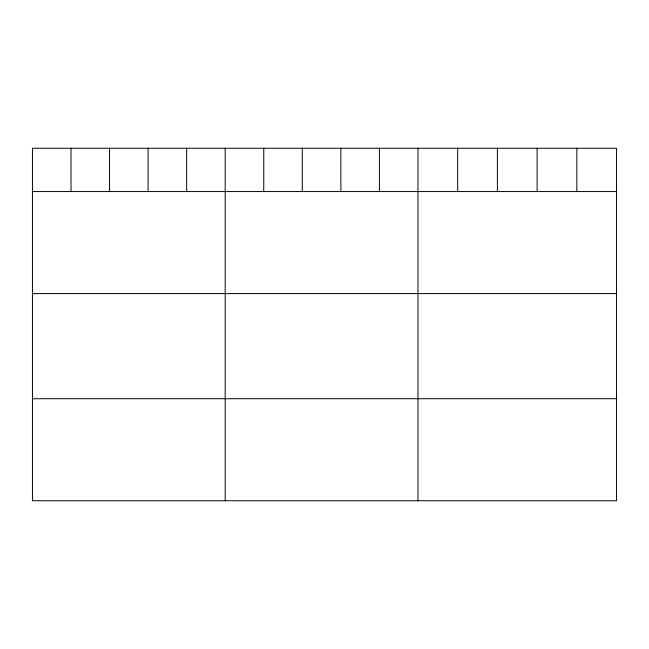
<?xml version="1.0" encoding="UTF-8"?>
<svg xmlns="http://www.w3.org/2000/svg" width="649" height="649" viewBox="0 0 649 649"><rect width="100%" height="100%" fill="white"/><g stroke="black" fill="none" stroke-linecap="round" stroke-linejoin="round"><path stroke-width="0.97" d="M616.55 191.569L616.55 500.744L32.45 500.744L32.45 148.256L616.55 148.256L616.55 191.569L32.45 191.569M32.45 293.599L616.55 293.599M32.45 398.721L616.55 398.721M576.831 148.256L576.831 191.569M537.112 148.256L537.112 191.569M497.394 148.256L497.394 191.569M457.675 148.256L457.675 191.569M417.956 148.256L417.956 500.744M379.405 148.256L379.405 191.569M340.855 148.256L340.855 191.569M302.304 148.256L302.304 191.569M263.754 148.256L263.754 191.569M225.203 148.256L225.203 500.744M186.652 148.256L186.652 191.569M148.102 148.256L148.102 191.569M109.551 148.256L109.551 191.569M71.001 148.256L71.001 191.569"/></g></svg>
